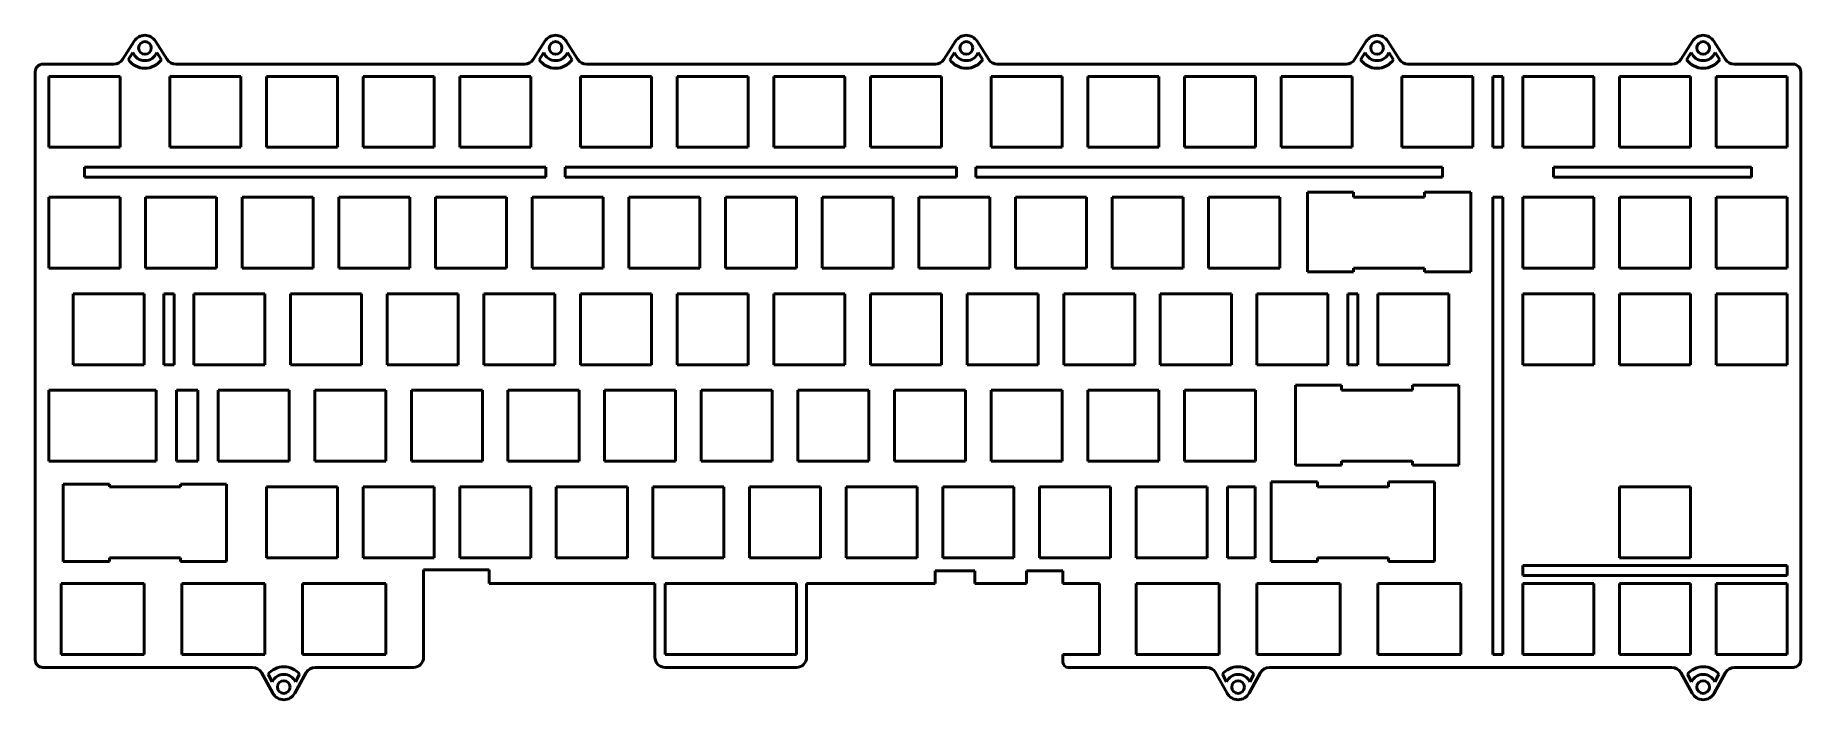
# Model space of a CAD drawing. Header units: millimetres. Extents: x 43 to 391, y 119 to 250.
import ezdxf

# ---------------------------------------------------------------- set-up
doc = ezdxf.new("R2010")
doc.units = ezdxf.units.MM
doc.header["$LTSCALE"] = 0.75
doc.layers.add('Visible', color=7, linetype='Continuous', lineweight=50)

msp = doc.modelspace()

# ---------------------------------------------------------------- linework, layer by layer
at = {"layer": 'Visible'}
for p, q in [((62.46, 249.23), (60.16, 245.62)), ((66.68, 249.23), (68.98, 245.62)), ((143.43, 249.23), (141.12, 245.62)), ((147.64, 249.23), (149.95, 245.62)), ((224.39, 249.23), (222.09, 245.62)), ((228.61, 249.23), (230.91, 245.62)), ((305.35, 249.23), (303.05, 245.62)), ((309.57, 249.23), (311.87, 245.62)), ((369.65, 249.23), (367.34, 245.62)), ((373.86, 249.23), (376.16, 245.62)), ((44.47, 244.69), (58.48, 244.69)), ((61.31, 245.56), (62.23, 247)), ((66.91, 247), (67.83, 245.56)), ((70.67, 244.69), (139.44, 244.69)), ((142.28, 245.56), (143.19, 247)), ((147.88, 247), (148.79, 245.56)), ((151.63, 244.69), (220.4, 244.69)), ((223.24, 245.56), (224.16, 247)), ((228.84, 247), (229.76, 245.56)), ((232.59, 244.69), (301.36, 244.69)), ((304.2, 245.56), (305.12, 247)), ((309.8, 247), (310.72, 245.56)), ((313.56, 244.69), (365.66, 244.69)), ((368.49, 245.56), (369.41, 247)), ((374.09, 247), (375.01, 245.56)), ((377.85, 244.69), (389.47, 244.69)), ((42.97, 127.19), (42.97, 243.19)), ((45.67, 242.28), (59.67, 242.28)), ((45.67, 228.28), (45.67, 242.28)), ((59.67, 242.28), (59.67, 228.28)), ((69.48, 242.28), (83.48, 242.28)), ((69.48, 228.28), (69.48, 242.28)), ((83.48, 242.28), (83.48, 228.28)), ((88.53, 228.28), (88.53, 242.28)), ((88.53, 242.28), (102.53, 242.28)), ((102.53, 242.28), (102.53, 228.28)), ((107.58, 228.28), (107.58, 242.28)), ((107.58, 242.28), (121.58, 242.28)), ((121.58, 242.28), (121.58, 228.28)), ((126.63, 242.28), (140.63, 242.28)), ((126.63, 228.28), (126.63, 242.28)), ((140.63, 242.28), (140.63, 228.28)), ((150.44, 228.28), (150.44, 242.28)), ((150.44, 242.28), (164.44, 242.28)), ((164.44, 242.28), (164.44, 228.28)), ((169.49, 228.28), (169.49, 242.28)), ((169.49, 242.28), (183.49, 242.28)), ((183.49, 242.28), (183.49, 228.28)), ((188.54, 228.28), (188.54, 242.28)), ((188.54, 242.28), (202.54, 242.28)), ((202.54, 242.28), (202.54, 228.28)), ((207.59, 228.28), (207.59, 242.28)), ((207.59, 242.28), (221.59, 242.28)), ((221.59, 242.28), (221.59, 228.28)), ((231.4, 228.28), (231.4, 242.28)), ((231.4, 242.28), (245.4, 242.28)), ((245.4, 242.28), (245.4, 228.28)), ((250.45, 228.28), (250.45, 242.28)), ((250.45, 242.28), (264.45, 242.28)), ((264.45, 242.28), (264.45, 228.28)), ((269.5, 228.28), (269.5, 242.28)), ((269.5, 242.28), (283.5, 242.28)), ((283.5, 242.28), (283.5, 228.28)), ((288.55, 228.28), (288.55, 242.28)), ((288.55, 242.28), (302.55, 242.28)), ((302.55, 242.28), (302.55, 228.28)), ((312.37, 228.28), (312.37, 242.28)), ((312.37, 242.28), (326.37, 242.28)), ((326.37, 242.28), (326.37, 228.28)), ((330.27, 228.28), (330.27, 242.28)), ((330.27, 242.28), (332.27, 242.28)), ((332.27, 242.28), (332.27, 228.28)), ((336.18, 228.28), (336.18, 242.28)), ((336.18, 242.28), (350.18, 242.28)), ((350.18, 242.28), (350.18, 228.28)), ((355.23, 228.28), (355.23, 242.28)), ((355.23, 242.28), (369.23, 242.28)), ((369.23, 242.28), (369.23, 228.28)), ((374.28, 228.28), (374.28, 242.28)), ((374.28, 242.28), (388.28, 242.28)), ((388.28, 242.28), (388.28, 228.28)), ((390.97, 243.19), (390.97, 127.19)), ((59.67, 228.28), (45.67, 228.28)), ((83.48, 228.28), (69.48, 228.28)), ((102.53, 228.28), (88.53, 228.28)), ((121.58, 228.28), (107.58, 228.28)), ((140.63, 228.28), (126.63, 228.28)), ((164.44, 228.28), (150.44, 228.28)), ((183.49, 228.28), (169.49, 228.28)), ((202.54, 228.28), (188.54, 228.28)), ((221.59, 228.28), (207.59, 228.28)), ((245.4, 228.28), (231.4, 228.28)), ((264.45, 228.28), (250.45, 228.28)), ((283.5, 228.28), (269.5, 228.28)), ((302.55, 228.28), (288.55, 228.28)), ((326.37, 228.28), (312.37, 228.28)), ((332.27, 228.28), (330.27, 228.28)), ((350.18, 228.28), (336.18, 228.28)), ((369.23, 228.28), (355.23, 228.28)), ((388.28, 228.28), (374.28, 228.28)), ((52.67, 224.37), (143.63, 224.37)), ((52.67, 222.37), (52.67, 224.37)), ((143.63, 224.37), (143.63, 222.37)), ((147.44, 224.37), (147.44, 222.37)), ((147.44, 224.37), (224.59, 224.37)), ((224.59, 224.37), (224.59, 222.37)), ((228.4, 224.37), (228.4, 222.37)), ((228.4, 224.37), (320.37, 224.37)), ((320.37, 224.37), (320.37, 222.37)), ((342.23, 222.37), (342.23, 224.37)), ((342.23, 224.37), (381.28, 224.37)), ((381.28, 224.37), (381.28, 222.37)), ((143.63, 222.37), (52.67, 222.37)), ((224.59, 222.37), (147.44, 222.37)), ((320.37, 222.37), (228.4, 222.37)), ((293.74, 219.46), (302.84, 219.46)), ((293.74, 203.71), (293.74, 219.46)), ((302.84, 219.46), (302.84, 218.46)), ((316.84, 219.46), (325.94, 219.46)), ((316.84, 218.46), (316.84, 219.46)), ((325.94, 219.46), (325.94, 216.99)), ((381.28, 222.37), (342.23, 222.37)), ((45.67, 204.46), (45.67, 218.46)), ((45.67, 218.46), (59.67, 218.46)), ((59.67, 218.46), (59.67, 204.46)), ((64.72, 218.46), (78.72, 218.46)), ((64.72, 204.46), (64.72, 218.46)), ((78.72, 218.46), (78.72, 204.46)), ((83.77, 204.46), (83.77, 218.46)), ((83.77, 218.46), (97.77, 218.46)), ((97.77, 218.46), (97.77, 204.46)), ((102.82, 204.46), (102.82, 218.46)), ((102.82, 218.46), (116.82, 218.46)), ((116.82, 218.46), (116.82, 204.46)), ((121.87, 218.46), (135.87, 218.46)), ((121.87, 204.46), (121.87, 218.46)), ((135.87, 218.46), (135.87, 204.46)), ((140.92, 204.46), (140.92, 218.46)), ((140.92, 218.46), (154.92, 218.46)), ((154.92, 218.46), (154.92, 204.46)), ((159.96, 204.46), (159.96, 218.46)), ((159.96, 218.46), (173.97, 218.46)), ((173.97, 218.46), (173.97, 204.46)), ((179.02, 204.46), (179.02, 218.46)), ((179.02, 218.46), (193.02, 218.46)), ((193.02, 218.46), (193.02, 204.46)), ((198.07, 204.46), (198.07, 218.46)), ((198.07, 218.46), (212.07, 218.46)), ((212.07, 218.46), (212.07, 204.46)), ((217.12, 204.46), (217.12, 218.46)), ((217.12, 218.46), (231.12, 218.46)), ((231.12, 218.46), (231.12, 204.46)), ((236.17, 204.46), (236.17, 218.46)), ((236.17, 218.46), (250.17, 218.46)), ((250.17, 218.46), (250.17, 204.46)), ((255.22, 204.46), (255.22, 218.46)), ((255.22, 218.46), (269.22, 218.46)), ((269.22, 218.46), (269.22, 204.46)), ((274.27, 204.46), (274.27, 218.46)), ((274.27, 218.46), (288.27, 218.46)), ((288.27, 218.46), (288.27, 204.46)), ((302.84, 218.46), (316.84, 218.46)), ((325.94, 216.99), (325.94, 204.69)), ((330.27, 128.26), (330.27, 218.46)), ((330.27, 218.46), (332.27, 218.46)), ((332.27, 218.46), (332.27, 128.26)), ((336.18, 218.46), (350.18, 218.46)), ((336.18, 204.46), (336.18, 218.46)), ((350.18, 218.46), (350.18, 204.46)), ((355.23, 204.46), (355.23, 218.46)), ((355.23, 218.46), (369.23, 218.46)), ((369.23, 218.46), (369.23, 204.46)), ((374.28, 204.46), (374.28, 218.46)), ((374.28, 218.46), (388.28, 218.46)), ((388.28, 218.46), (388.28, 204.46)), ((59.67, 204.46), (45.67, 204.46)), ((78.72, 204.46), (64.72, 204.46)), ((97.77, 204.46), (83.77, 204.46)), ((116.82, 204.46), (102.82, 204.46)), ((135.87, 204.46), (121.87, 204.46)), ((154.92, 204.46), (140.92, 204.46)), ((173.97, 204.46), (159.96, 204.46)), ((193.02, 204.46), (179.02, 204.46)), ((212.07, 204.46), (198.07, 204.46)), ((231.12, 204.46), (217.12, 204.46)), ((250.17, 204.46), (236.17, 204.46)), ((269.22, 204.46), (255.22, 204.46)), ((288.27, 204.46), (274.27, 204.46)), ((302.84, 203.71), (293.74, 203.71)), ((302.84, 204.46), (316.84, 204.46)), ((302.84, 204.46), (302.84, 203.71)), ((316.84, 203.71), (316.84, 204.46)), ((325.94, 203.71), (316.84, 203.71)), ((325.94, 204.69), (325.94, 203.71)), ((350.18, 204.46), (336.18, 204.46)), ((369.23, 204.46), (355.23, 204.46)), ((388.28, 204.46), (374.28, 204.46)), ((50.43, 185.41), (50.43, 199.41)), ((50.43, 199.41), (64.43, 199.41)), ((64.43, 199.41), (64.43, 185.41)), ((68.33, 199.41), (70.33, 199.41)), ((68.33, 185.41), (68.33, 199.41)), ((70.33, 199.41), (70.33, 185.41)), ((74.24, 185.41), (74.24, 199.41)), ((74.24, 199.41), (88.24, 199.41)), ((88.24, 199.41), (88.24, 185.41)), ((93.29, 185.41), (93.29, 199.41)), ((93.29, 199.41), (107.29, 199.41)), ((107.29, 199.41), (107.29, 185.41)), ((112.34, 199.41), (126.34, 199.41)), ((112.34, 185.41), (112.34, 199.41)), ((126.34, 199.41), (126.34, 185.41)), ((131.39, 185.41), (131.39, 199.41)), ((131.39, 199.41), (145.39, 199.41)), ((145.39, 199.41), (145.39, 185.41)), ((150.44, 185.41), (150.44, 199.41)), ((150.44, 199.41), (164.44, 199.41)), ((164.44, 199.41), (164.44, 185.41)), ((169.49, 185.41), (169.49, 199.41)), ((169.49, 199.41), (183.49, 199.41)), ((183.49, 199.41), (183.49, 185.41)), ((188.54, 185.41), (188.54, 199.41)), ((188.54, 199.41), (202.54, 199.41)), ((202.54, 199.41), (202.54, 185.41)), ((207.59, 185.41), (207.59, 199.41)), ((207.59, 199.41), (221.59, 199.41)), ((221.59, 199.41), (221.59, 185.41)), ((226.64, 185.41), (226.64, 199.41)), ((226.64, 199.41), (240.64, 199.41)), ((240.64, 199.41), (240.64, 185.41)), ((245.69, 185.41), (245.69, 199.41)), ((245.69, 199.41), (259.69, 199.41)), ((259.69, 199.41), (259.69, 185.41)), ((264.74, 185.41), (264.74, 199.41)), ((264.74, 199.41), (278.74, 199.41)), ((278.74, 199.41), (278.74, 185.41)), ((283.79, 185.41), (283.79, 199.41)), ((283.79, 199.41), (297.79, 199.41)), ((297.79, 199.41), (297.79, 185.41)), ((301.7, 185.41), (301.7, 199.41)), ((301.7, 199.41), (303.7, 199.41)), ((303.7, 199.41), (303.7, 185.41)), ((307.6, 199.41), (321.6, 199.41)), ((307.6, 185.41), (307.6, 199.41)), ((321.6, 199.41), (321.6, 185.41)), ((336.18, 185.41), (336.18, 199.41)), ((336.18, 199.41), (350.18, 199.41)), ((350.18, 199.41), (350.18, 185.41)), ((355.23, 185.41), (355.23, 199.41)), ((355.23, 199.41), (369.23, 199.41)), ((369.23, 199.41), (369.23, 185.41)), ((374.28, 199.41), (388.28, 199.41)), ((374.28, 185.41), (374.28, 199.41)), ((388.28, 199.41), (388.28, 185.41)), ((64.43, 185.41), (50.43, 185.41)), ((70.33, 185.41), (68.33, 185.41)), ((88.24, 185.41), (74.24, 185.41)), ((107.29, 185.41), (93.29, 185.41)), ((126.34, 185.41), (112.34, 185.41)), ((145.39, 185.41), (131.39, 185.41)), ((164.44, 185.41), (150.44, 185.41)), ((183.49, 185.41), (169.49, 185.41)), ((202.54, 185.41), (188.54, 185.41)), ((221.59, 185.41), (207.59, 185.41)), ((240.64, 185.41), (226.64, 185.41)), ((259.69, 185.41), (245.69, 185.41)), ((278.74, 185.41), (264.74, 185.41)), ((297.79, 185.41), (283.79, 185.41)), ((303.7, 185.41), (301.7, 185.41)), ((321.6, 185.41), (307.6, 185.41)), ((350.18, 185.41), (336.18, 185.41)), ((369.23, 185.41), (355.23, 185.41)), ((388.28, 185.41), (374.28, 185.41)), ((291.36, 181.36), (300.46, 181.36)), ((291.36, 165.61), (291.36, 181.36)), ((300.46, 181.36), (300.46, 180.36)), ((314.46, 181.36), (323.56, 181.36)), ((314.46, 180.36), (314.46, 181.36)), ((323.56, 181.36), (323.56, 180.36)), ((45.67, 166.36), (45.67, 180.36)), ((45.67, 180.36), (66.81, 180.36)), ((66.81, 180.36), (66.81, 166.36)), ((70.81, 180.36), (75, 180.36)), ((70.81, 166.36), (70.81, 180.36)), ((75, 180.36), (75, 166.36)), ((79, 166.36), (79, 180.36)), ((79, 180.36), (93, 180.36)), ((93, 180.36), (93, 166.36)), ((98.05, 166.36), (98.05, 180.36)), ((98.05, 180.36), (112.05, 180.36)), ((112.05, 180.36), (112.05, 166.36)), ((117.1, 166.36), (117.1, 180.36)), ((117.1, 180.36), (131.1, 180.36)), ((131.1, 180.36), (131.1, 166.36)), ((136.15, 166.36), (136.15, 180.36)), ((136.15, 180.36), (150.15, 180.36)), ((150.15, 180.36), (150.15, 166.36)), ((155.2, 166.36), (155.2, 180.36)), ((155.2, 180.36), (169.2, 180.36)), ((169.2, 180.36), (169.2, 166.36)), ((174.25, 166.36), (174.25, 180.36)), ((174.25, 180.36), (188.25, 180.36)), ((188.25, 180.36), (188.25, 166.36)), ((193.3, 166.36), (193.3, 180.36)), ((193.3, 180.36), (207.3, 180.36)), ((207.3, 180.36), (207.3, 166.36)), ((212.35, 166.36), (212.35, 180.36)), ((212.35, 180.36), (226.35, 180.36)), ((226.35, 180.36), (226.35, 166.36)), ((231.4, 166.36), (231.4, 180.36)), ((231.4, 180.36), (245.4, 180.36)), ((245.4, 180.36), (245.4, 166.36)), ((250.45, 166.36), (250.45, 180.36)), ((250.45, 180.36), (264.45, 180.36)), ((264.45, 180.36), (264.45, 166.36)), ((269.5, 166.36), (269.5, 180.36)), ((269.5, 180.36), (283.5, 180.36)), ((283.5, 180.36), (283.5, 166.36)), ((300.46, 180.36), (314.46, 180.36)), ((323.56, 180.36), (323.56, 165.61)), ((66.81, 166.36), (45.67, 166.36)), ((75, 166.36), (70.81, 166.36)), ((93, 166.36), (79, 166.36)), ((112.05, 166.36), (98.05, 166.36)), ((131.1, 166.36), (117.1, 166.36)), ((150.15, 166.36), (136.15, 166.36)), ((169.2, 166.36), (155.2, 166.36)), ((188.25, 166.36), (174.25, 166.36)), ((207.3, 166.36), (193.3, 166.36)), ((226.35, 166.36), (212.35, 166.36)), ((245.4, 166.36), (231.4, 166.36)), ((264.45, 166.36), (250.45, 166.36)), ((283.5, 166.36), (269.5, 166.36)), ((300.46, 165.61), (291.36, 165.61)), ((300.46, 166.36), (314.46, 166.36)), ((300.46, 166.36), (300.46, 165.61)), ((314.46, 165.61), (314.46, 166.36)), ((323.56, 165.61), (314.46, 165.61)), ((48.47, 161.81), (57.57, 161.81)), ((48.47, 161.31), (48.47, 161.81)), ((48.47, 146.56), (48.47, 161.31)), ((57.57, 161.81), (57.57, 161.31)), ((57.57, 161.31), (71.57, 161.31)), ((71.57, 161.81), (80.67, 161.81)), ((71.57, 161.31), (71.57, 161.81)), ((80.67, 161.81), (80.67, 161.31)), ((80.67, 161.31), (80.67, 146.56)), ((88.53, 147.31), (88.53, 161.31)), ((88.53, 161.31), (102.53, 161.31)), ((102.53, 161.31), (102.53, 147.31)), ((107.58, 147.31), (107.58, 161.31)), ((107.58, 161.31), (121.58, 161.31)), ((121.58, 161.31), (121.58, 147.31)), ((126.63, 161.31), (140.63, 161.31)), ((126.63, 147.31), (126.63, 161.31)), ((140.63, 161.31), (140.63, 147.31)), ((145.68, 147.31), (145.68, 161.31)), ((145.68, 161.31), (159.68, 161.31)), ((159.68, 161.31), (159.68, 147.31)), ((164.73, 147.31), (164.73, 161.31)), ((164.73, 161.31), (178.73, 161.31)), ((178.73, 161.31), (178.73, 147.31)), ((183.78, 161.31), (197.78, 161.31)), ((183.78, 147.31), (183.78, 161.31)), ((197.78, 161.31), (197.78, 147.31)), ((202.83, 147.31), (202.83, 161.31)), ((202.83, 161.31), (216.83, 161.31)), ((216.83, 161.31), (216.83, 147.31)), ((221.88, 147.31), (221.88, 161.31)), ((221.88, 161.31), (235.88, 161.31)), ((235.88, 161.31), (235.88, 147.31)), ((240.93, 147.31), (240.93, 161.31)), ((240.93, 161.31), (254.93, 161.31)), ((254.93, 161.31), (254.93, 147.31)), ((259.98, 147.31), (259.98, 161.31)), ((259.98, 161.31), (273.98, 161.31)), ((273.98, 161.31), (273.98, 147.31)), ((277.98, 161.31), (283.42, 161.31)), ((277.98, 147.31), (277.98, 161.31)), ((283.42, 161.31), (283.42, 147.31)), ((286.6, 162.31), (295.7, 162.31)), ((286.6, 161.31), (286.6, 162.31)), ((286.6, 146.56), (286.6, 161.31)), ((295.7, 162.31), (295.7, 161.31)), ((295.7, 161.31), (309.7, 161.31)), ((309.7, 162.31), (318.8, 162.31)), ((309.7, 161.31), (309.7, 162.31)), ((318.8, 162.31), (318.8, 161.31)), ((318.8, 161.31), (318.8, 146.56)), ((355.23, 147.31), (355.23, 161.31)), ((355.23, 161.31), (369.23, 161.31)), ((369.23, 161.31), (369.23, 147.31)), ((57.57, 146.56), (48.47, 146.56)), ((57.57, 147.31), (71.57, 147.31)), ((57.57, 147.31), (57.57, 146.56)), ((71.57, 146.56), (71.57, 147.31)), ((80.67, 146.56), (71.57, 146.56)), ((102.53, 147.31), (88.53, 147.31)), ((121.58, 147.31), (107.58, 147.31)), ((140.63, 147.31), (126.63, 147.31)), ((159.68, 147.31), (145.68, 147.31)), ((178.73, 147.31), (164.73, 147.31)), ((197.78, 147.31), (183.78, 147.31)), ((216.83, 147.31), (202.83, 147.31)), ((235.88, 147.31), (221.88, 147.31)), ((254.93, 147.31), (240.93, 147.31)), ((273.98, 147.31), (259.98, 147.31)), ((283.42, 147.31), (277.98, 147.31)), ((295.7, 146.56), (286.6, 146.56)), ((295.7, 147.31), (309.7, 147.31)), ((295.7, 147.31), (295.7, 146.56)), ((309.7, 146.56), (309.7, 147.31)), ((318.8, 146.56), (309.7, 146.56)), ((369.23, 147.31), (355.23, 147.31)), ((119.51, 127.69), (119.51, 144.91)), ((119.51, 144.91), (132.44, 144.91)), ((132.44, 144.91), (132.44, 142.26)), ((220.33, 142.26), (220.33, 144.71)), ((220.33, 144.71), (228.18, 144.71)), ((228.18, 142.26), (228.18, 144.71)), ((238.35, 142.26), (238.35, 144.71)), ((238.35, 144.71), (245.55, 144.71)), ((245.55, 144.71), (245.55, 142.26)), ((336.18, 143.79), (336.18, 145.79)), ((336.18, 145.79), (388.28, 145.79)), ((388.28, 143.79), (336.18, 143.79)), ((388.28, 145.79), (388.28, 143.79)), ((48.05, 142.26), (64.43, 142.26)), ((48.05, 128.26), (48.05, 142.26)), ((64.43, 142.26), (64.43, 128.26)), ((71.86, 142.26), (88.24, 142.26)), ((71.86, 128.26), (71.86, 142.26)), ((88.24, 142.26), (88.24, 128.26)), ((95.67, 142.26), (112.05, 142.26)), ((95.67, 128.26), (95.67, 142.26)), ((112.05, 142.26), (112.05, 128.26)), ((132.44, 142.26), (164.11, 142.26)), ((164.11, 142.26), (165.11, 142.26)), ((165.11, 127.69), (165.11, 142.26)), ((167.11, 128.26), (167.11, 142.26)), ((167.11, 142.26), (193.02, 142.26)), ((193.02, 128.26), (193.02, 142.26)), ((195.02, 142.26), (195.02, 127.69)), ((195.02, 142.26), (196.02, 142.26)), ((196.02, 142.26), (220.33, 142.26)), ((228.18, 142.26), (238.35, 142.26)), ((245.55, 142.26), (252.75, 142.26)), ((252.75, 142.26), (252.75, 128.26)), ((259.98, 128.26), (259.98, 142.26)), ((259.98, 142.26), (276.36, 142.26)), ((276.36, 142.26), (276.36, 128.26)), ((283.79, 128.26), (283.79, 142.26)), ((283.79, 142.26), (300.17, 142.26)), ((300.17, 142.26), (300.17, 128.26)), ((307.6, 128.26), (307.6, 142.26)), ((307.6, 142.26), (323.98, 142.26)), ((323.98, 142.26), (323.98, 128.26)), ((336.18, 128.26), (336.18, 142.26)), ((336.18, 142.26), (350.18, 142.26)), ((350.18, 142.26), (350.18, 128.26)), ((355.23, 128.26), (355.23, 142.26)), ((355.23, 142.26), (369.23, 142.26)), ((369.23, 142.26), (369.23, 128.26)), ((374.28, 128.26), (374.28, 142.26)), ((374.28, 142.26), (388.28, 142.26)), ((388.28, 142.26), (388.28, 128.26)), ((85.78, 125.69), (44.47, 125.69)), ((64.43, 128.26), (48.05, 128.26)), ((88.24, 128.26), (71.86, 128.26)), ((112.05, 128.26), (95.67, 128.26)), ((117.51, 125.69), (98.14, 125.69)), ((167.11, 128.26), (193.02, 128.26)), ((193.02, 125.69), (167.11, 125.69)), ((245.55, 128.26), (252.75, 128.26)), ((245.55, 128.26), (245.55, 126.69)), ((273.9, 125.69), (246.55, 125.69)), ((276.36, 128.26), (259.98, 128.26)), ((300.17, 128.26), (283.79, 128.26)), ((365.57, 125.69), (286.25, 125.69)), ((323.98, 128.26), (307.6, 128.26)), ((332.27, 128.26), (330.27, 128.26)), ((350.18, 128.26), (336.18, 128.26)), ((369.23, 128.26), (355.23, 128.26)), ((388.28, 128.26), (374.28, 128.26)), ((389.47, 125.69), (377.93, 125.69)), ((89.77, 120.61), (87.53, 124.66)), ((89.68, 122.84), (88.85, 124.34)), ((94.14, 120.61), (96.39, 124.66)), ((95.06, 124.34), (94.24, 122.84)), ((277.89, 120.61), (275.65, 124.66)), ((277.8, 122.84), (276.97, 124.34)), ((282.26, 120.61), (284.51, 124.66)), ((283.18, 124.34), (282.36, 122.84)), ((369.57, 120.61), (367.32, 124.66)), ((369.47, 122.84), (368.65, 124.34)), ((373.94, 120.61), (376.18, 124.66)), ((374.86, 124.34), (374.03, 122.84))]:
    msp.add_line(p, q, dxfattribs=at)
for centre in [(64.57, 247.88), (145.54, 247.88), (226.5, 247.88), (307.46, 247.88), (371.75, 247.88), (91.96, 121.82), (280.08, 121.82), (371.75, 121.82)]:
    msp.add_circle(centre, 1.25, dxfattribs=at)
for centre, radius, start, end in [((64.57, 247.88), 2.5, 32.5361, 147.4639), ((145.54, 247.88), 2.5, 32.5361, 147.4639), ((226.5, 247.88), 2.5, 32.5361, 147.4639), ((307.46, 247.88), 2.5, 32.5361, 147.4639), ((371.75, 247.88), 2.5, 32.5361, 147.4639), ((58.48, 246.69), 2, 270, 327.4639), ((64.57, 247.88), 2.5, 200.594, 339.406), ((70.67, 246.69), 2, 212.5361, 270), ((139.44, 246.69), 2, 270, 327.4639), ((145.54, 247.88), 2.5, 200.594, 339.406), ((151.63, 246.69), 2, 212.5361, 270), ((220.4, 246.69), 2, 270, 327.4639), ((226.5, 247.88), 2.5, 200.594, 339.406), ((232.59, 246.69), 2, 212.5361, 270), ((301.36, 246.69), 2, 270, 327.4639), ((307.46, 247.88), 2.5, 200.594, 339.406), ((313.56, 246.69), 2, 212.5361, 270), ((365.66, 246.69), 2, 270, 327.4639), ((371.75, 247.88), 2.5, 200.594, 339.406), ((377.85, 246.69), 2, 212.5361, 270), ((85.78, 123.69), 2, 28.9578, 90), ((98.14, 123.69), 2, 90, 151.0422), ((273.9, 123.69), 2, 28.9578, 90), ((286.25, 123.69), 2, 90, 151.0422), ((365.57, 123.69), 2, 28.9578, 90), ((377.93, 123.69), 2, 90, 151.0422), ((91.96, 121.82), 2.5, 24.1723, 155.8277), ((280.08, 121.82), 2.5, 24.1723, 155.8277), ((371.75, 121.82), 2.5, 24.1723, 155.8277), ((91.96, 121.82), 2.5, 208.9578, 331.0422), ((280.08, 121.82), 2.5, 208.9578, 331.0422), ((371.75, 121.82), 2.5, 208.9578, 331.0422)]:
    msp.add_arc(centre, radius, start, end, dxfattribs=at)
at = {"layer": 'Visible', "extrusion": (0, 0, -1)}
for centre, radius, start, end in [((-44.47, 243.19), 1.5, 0, 90), ((-64.57, 247.88), 4, 215.4396, 324.5604), ((-145.54, 247.88), 4, 215.4396, 324.5604), ((-226.5, 247.88), 4, 215.4396, 324.5604), ((-307.46, 247.88), 4, 215.4396, 324.5604), ((-371.75, 247.88), 4, 215.4396, 324.5604), ((-389.47, 243.19), 1.5, 90, 180), ((-44.47, 127.19), 1.5, 270, 0), ((-91.96, 121.82), 4, 39.0179, 140.9821), ((-117.51, 127.69), 2, 180, 270), ((-167.11, 127.69), 2, 270, 0), ((-193.02, 127.69), 2, 180, 270), ((-246.55, 126.69), 1, 270, 0), ((-280.08, 121.82), 4, 39.0179, 140.9821), ((-371.75, 121.82), 4, 39.0179, 140.9821), ((-389.47, 127.19), 1.5, 180, 270)]:
    msp.add_arc(centre, radius, start, end, dxfattribs=at)

doc.saveas('drawing.dxf')
